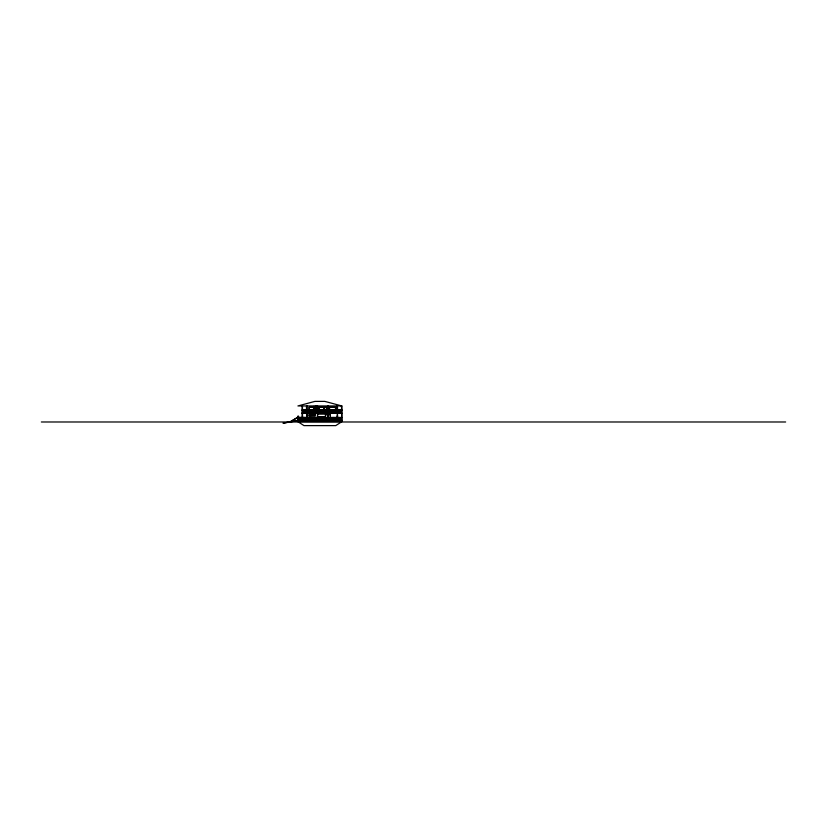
<?xml version="1.0" encoding="UTF-8"?>
<svg xmlns="http://www.w3.org/2000/svg" width="827" height="827" viewBox="0 0 827 827"><rect width="100%" height="100%" fill="white"/><g stroke="black" fill="none" stroke-linecap="round" stroke-linejoin="round"><path stroke-width="1.24" d="M302.558 413.024L305.628 410.14M309.184 410.14L306.114 413.024L309.184 413.024L306.114 410.14L306.114 413.211M305.628 417.552L302.558 420.436L305.628 420.436L302.558 417.552L302.558 420.623L302.465 405.943M316.782 410.14L319.853 413.024L316.782 413.024L319.853 410.14L319.853 413.211M316.39 421.077L316.39 417.459L313.226 420.436L316.296 420.436L313.226 417.552L313.226 420.623M323.895 413.211L323.895 410.14L326.965 413.024L323.895 413.024L326.965 410.14M316.782 420.623L316.782 417.552L319.853 420.436L316.782 420.436L319.853 417.552L319.853 420.623M331.017 410.14L334.077 413.024L331.017 413.024L334.077 410.14M323.895 420.623L323.895 417.552L326.965 420.436L323.895 420.436L326.965 417.552M337.643 410.14L334.573 413.024L337.643 413.024L334.573 410.14L334.573 413.211M338.129 410.14L341.2 413.024L338.129 413.024L341.2 410.14L341.2 413.211M331.017 417.552L334.077 420.436L331.017 420.436L334.077 417.552M337.643 417.552L334.573 420.436L337.643 420.436L334.573 417.552L334.253 420.778M338.129 417.552L341.2 420.436L338.129 420.436L341.2 417.552L341.2 420.623M302.651 413.024L305.628 410.233M306.207 413.024L309.184 410.233M309.763 413.024L312.74 410.233M302.651 420.436L305.628 417.645M313.319 413.024L316.296 410.233M306.207 420.436L309.184 417.645M316.875 413.024L319.853 410.233M309.763 420.436L312.74 417.645M320.431 413.024L323.409 410.233M313.319 420.436L316.296 417.645M323.988 413.024L326.965 410.233M316.875 420.436L319.853 417.645M327.544 413.024L330.521 410.233M320.431 420.436L323.409 417.645M331.1 413.024L334.077 410.233M323.988 420.436L326.965 417.645M334.656 413.024L337.643 410.233M327.544 420.436L330.521 417.645M338.222 413.024L341.2 410.233M331.1 420.436L334.077 417.645M334.656 420.436L337.643 417.645M338.222 420.436L341.2 417.645M298.34 420.436L302.051 417.552L302.041 420.623M298.444 420.436L302.051 417.645M290.05 421.832L298.071 417.139L290.432 421.76M297.927 420.623L282.999 423.186L297.865 420.323L341.82 420.623M341.82 405.943L297.927 405.943L314.953 401.384L324.794 401.384L341.82 405.943L341.82 420.84L341.52 405.943M313.423 406.491L315.314 406.491L315.314 407.825L313.423 407.825M313.578 407.246L309.215 407.246L309.277 413.211L309.122 407.153L313.671 407.153L313.671 410.182M314.508 407.246L316.906 407.246M323.564 407.246L319.201 407.246L319.201 410.089L319.119 407.153L323.657 407.153L323.502 413.211M324.649 407.246L326.892 407.246L326.892 413.211L326.985 407.153L324.566 407.153L324.649 413.211M329.653 407.246L335.524 407.246L335.524 410.089L335.607 407.153L329.56 407.153L329.56 410.182M313.392 407.907L315.407 407.907L315.407 406.398M302.165 410.047L341.871 410.047M302.165 410.14L305.721 410.14M306.021 410.14L316.39 410.14L313.226 413.024L316.296 413.024L313.226 410.14L313.226 413.211M316.689 410.14L327.058 410.14M327.368 410.14L337.726 410.14M338.036 410.14L341.871 410.14M302.217 413.024L305.628 413.024L302.558 410.14M309.67 410.14L312.74 413.024L309.67 413.024L312.74 410.14L312.74 413.211M302.165 413.211L341.82 413.211M302.165 413.355L341.82 413.355M317.754 414.141L325.021 414.141M315.087 414.658L309.215 414.658L309.215 415.991M325.559 414.658L327.802 414.658L327.802 420.623M327.988 414.658L330.221 414.658M306.931 415.33L306.476 413.81M317.599 417.159L325.166 417.159L317.599 417.19M309.67 420.623L309.577 417.459L312.833 417.552L312.833 420.623M316.39 417.552L313.133 417.552L313.361 420.778M317.599 417.924L325.166 417.924M297.927 420.436L302.051 420.436L298.34 417.552L297.927 420.84L297.927 416.084L298.526 416.084L298.526 420.623M309.67 417.552L312.74 420.436L309.67 420.436L312.74 417.552L312.74 420.623M297.927 420.778L341.82 420.778M337.581 420.84L337.127 405.943M297.927 421.077L341.82 421.015L341.82 421.687L335.762 425.616L303.974 425.616L297.927 421.687L297.927 421.015M297.927 421.532L341.83 421.532M41.35 421.987L785.65 421.987M298.34 417.645L301.938 420.436M338.129 410.233L341.106 413.024M334.573 410.233L337.55 413.024M331.017 410.233L333.994 413.024M338.129 417.645L341.106 420.436M327.451 410.233L330.428 413.024M334.573 417.645L337.55 420.436M323.895 410.233L326.872 413.024M331.017 417.645L333.994 420.436M320.338 410.233L323.316 413.024M327.451 417.645L330.428 420.436M316.782 410.233L319.76 413.024M323.895 417.645L326.872 420.436M313.226 410.233L316.203 413.024M320.338 417.645L323.316 420.436M309.67 410.233L312.647 413.024M316.782 417.645L319.76 420.436M306.114 410.233L309.091 413.024M313.226 417.645L316.203 420.436M302.558 410.233L305.535 413.024M309.67 417.645L312.647 420.436M306.114 417.645L309.091 420.436M302.558 417.645L305.535 420.436M327.451 410.14L330.521 413.024L327.451 413.024L330.521 410.14L330.521 413.211M320.338 410.14L323.409 413.024L320.338 413.024L323.409 410.14L323.409 413.211M327.451 417.552L330.521 420.436L327.451 420.436L330.521 417.552L330.521 420.623M320.338 417.552L323.409 420.436L320.338 420.436L323.409 417.552L323.409 420.623M341.417 410.047L341.293 413.211M341.293 417.459L341.293 420.623M338.036 410.047L338.129 413.211M338.129 420.623L338.036 417.459L341.871 417.552L302.465 417.459L305.721 417.552L305.628 420.623M337.726 410.047L337.643 413.211M337.643 420.623L337.726 417.459L334.48 417.552L334.48 420.623M337.509 410.182L337.509 407.153L337.054 410.182M337.509 417.594L337.509 414.575L337.054 417.594M334.48 410.047L334.48 413.211M334.17 410.047L334.077 413.211M334.077 420.623L334.17 417.459L330.924 417.552L331.017 420.623M330.924 410.047L331.017 413.211M330.614 410.047L330.614 413.211M330.614 420.623L330.614 417.459L327.368 417.552L327.451 420.623M330.221 420.623L330.314 414.575L325.466 414.575L325.166 420.778M328.04 405.943L327.988 420.623L327.895 405.943M327.368 410.047L327.451 413.211M326.965 420.623L327.058 417.459L323.802 417.552L323.802 420.623M324.897 417.19L324.897 417.893L324.866 417.159M323.802 410.047L323.802 413.211M323.502 420.623L323.502 417.459L320.245 417.552L320.338 420.623M320.245 410.047L320.338 413.211M319.946 410.047L319.946 413.211M319.946 420.623L319.946 417.459L316.689 417.552L316.689 420.623M317.899 417.159L317.899 417.924M317.599 405.943L317.599 420.623M317.444 405.943L317.444 420.623M316.999 413.211L316.999 407.153L314.425 407.153L314.508 413.211M316.844 407.153L316.782 413.211M316.627 407.246L316.689 413.211M316.545 407.153L316.545 410.792M316.39 410.047L316.296 413.211M315.935 405.943L315.935 413.211M315.78 405.943L315.78 413.211M315.108 407.153L315.108 413.211M315.015 407.246L315.015 413.211M314.57 407.153L314.663 413.211M313.133 410.047L313.133 413.211M312.833 410.047L312.833 413.211M309.577 410.047L309.67 413.211M306.858 405.943L306.858 420.623M306.703 405.943L306.703 420.623M306.476 406.398L306.476 410.182M306.114 420.623L306.114 417.552L309.184 420.436L306.114 420.436L309.184 417.552L309.277 420.623L309.184 417.552L306.021 417.552L306.021 420.623M306.021 410.047L306.021 413.211M305.721 410.047L305.628 413.211M302.62 410.047L302.568 413.211M302.165 405.943L302.165 420.623M315.18 414.575L309.122 414.575L309.122 416.084L315.18 416.084L315.18 414.575M302.165 417.459L297.875 417.459L302.165 417.552"/></g></svg>
